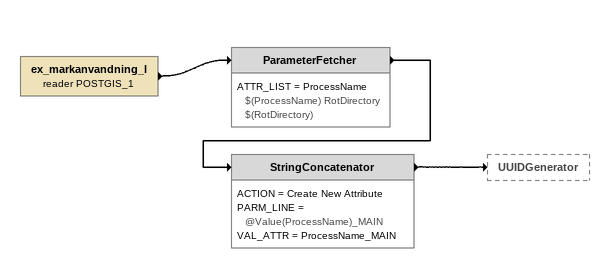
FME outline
ex_markanvandning_l (reader POSTGIS_1)
    -> ParameterFetcher
ParameterFetcher
    ATTR_LIST = ProcessName $(ProcessName) RotDirectory $(RotDirectory)
    -> StringConcatenator
StringConcatenator
    ACTION = Create New Attribute
    PARM_LINE = @Value(ProcessName)_MAIN
    VAL_ATTR = ProcessName_MAIN
    -> UUIDGenerator
